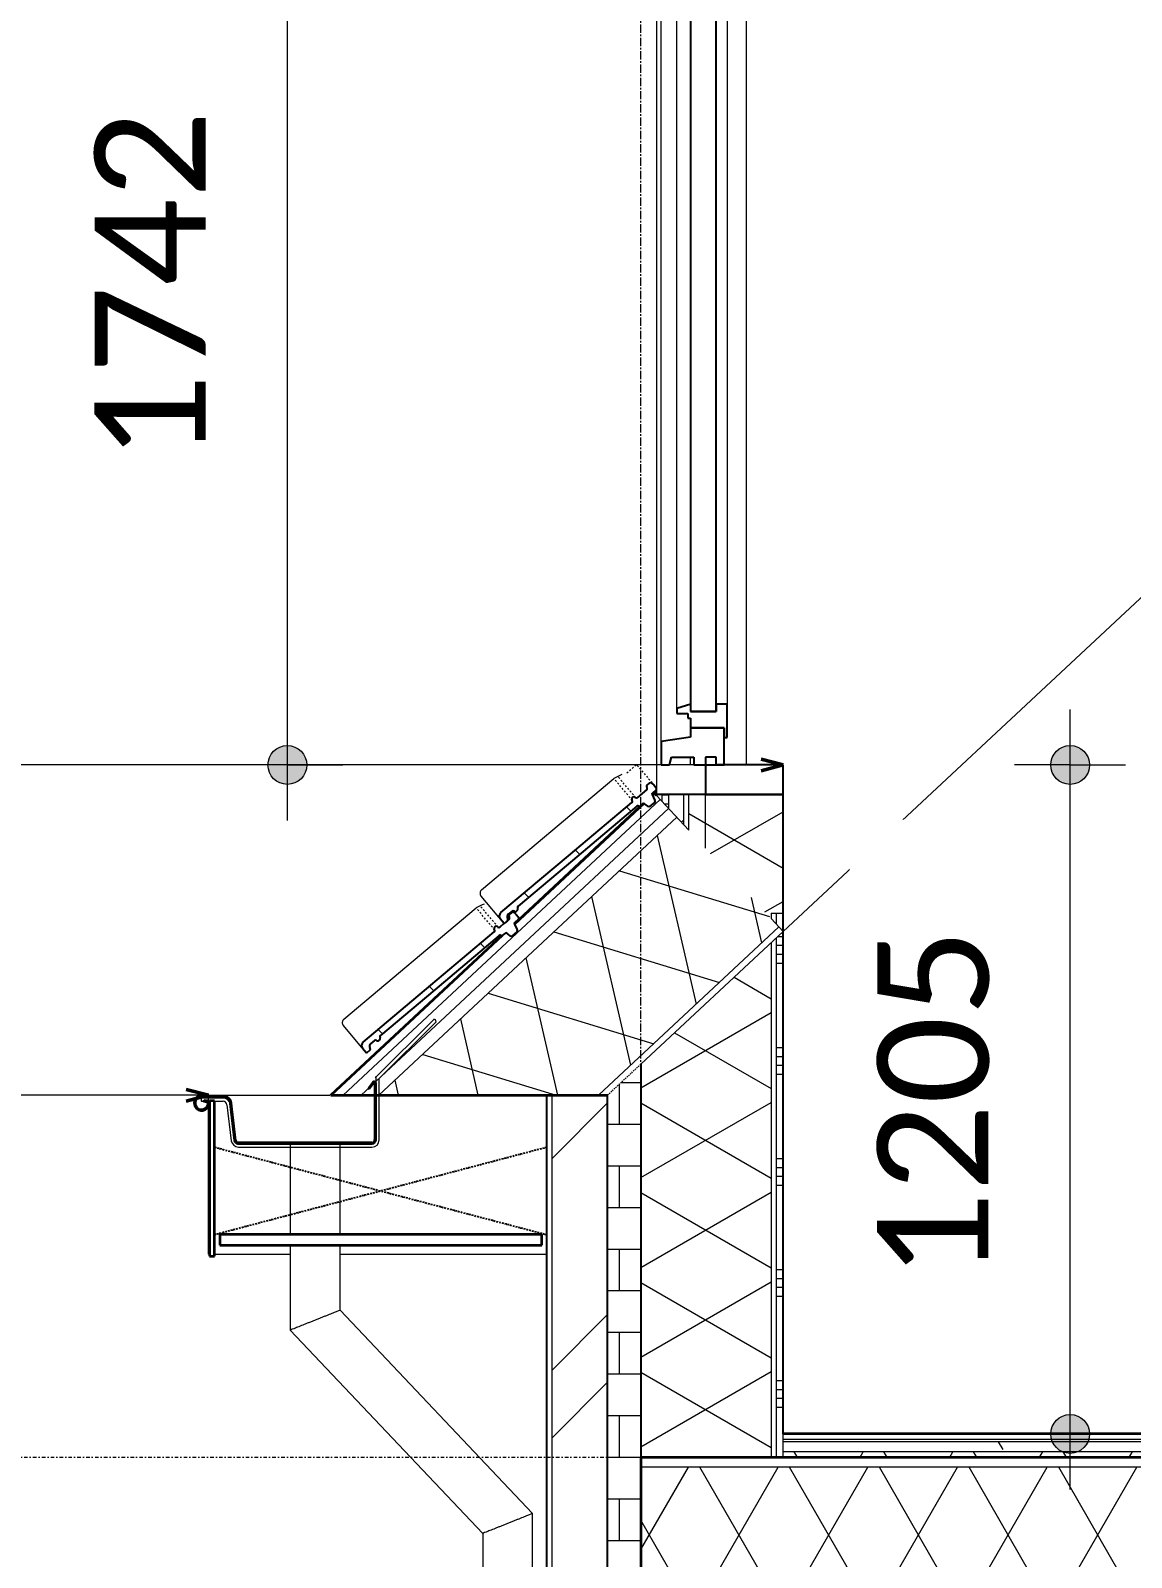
# Model space of a CAD drawing. Header units: millimetres. Extents: x -8546 to 211781, y -3000 to 31870.
# Drawn here: x 176727 to 178712, y 2919 to 5670 of the extents above; entities that cross this region are included whole.
import ezdxf

# ---------------------------------------------------------------- set-up
doc = ezdxf.new("R2010")
doc.units = ezdxf.units.MM
for name, pattern in [('Dash', [6.35, 3.175, -3.175]), ('Dash dot', [15.875, 6.35, -4.7625, 0, -4.7625]), ('dash-dot', [5, 3, -1, 0, -1]), ('grid', [24, 15, -3, 3, -3]), ('Overhead', [3.96875, 2.38125, -1.5875])]:
    doc.linetypes.add(name, pattern=pattern)
for name, color, linetype, lineweight in [('A-ANNO-DIMS', 211, 'Continuous', 9), ('A-ANNO-DIMS-100', 211, 'Continuous', 9), ('A-DETL', 90, 'Continuous', 9), ('A-DETL-GENF', 92, 'Continuous', 9), ('A-DETL-GENF-HDLN', 1, 'Dash', 9), ('A-DETL-MEDM', 33, 'Continuous', 25), ('A-FLOR', 192, 'Continuous', 9), ('A-FLOR-LEVL', 51, 'Continuous', 9), ('A-FLOR-MCUT', 51, 'Continuous', 9), ('A-FLOR-OVHD', 1, 'Overhead', 9), ('A-FLOR-PATT', 8, 'Continuous', 9), ('A-GENM', 13, 'Continuous', 9), ('A-GLAZ', 151, 'Continuous', 9), ('A-ROOF', 132, 'Continuous', 9), ('A-ROOF-MCUT', 132, 'Continuous', 35), ('A-ROOF-OTLN', 132, 'Continuous', 9), ('A-ROOF-PATT', 132, 'Continuous', 35), ('A-WALL', 113, 'Continuous', 9), ('A-WALL-PATT', 111, 'Continuous', 25), ('G-ANNO-DIMS', 111, 'Continuous', 9), ('I-WALL', 2, 'Continuous', 9), ('S-COLS', 52, 'Continuous', 9), ('S-GRID', 1, 'Continuous', 9)]:
    doc.layers.add(name, color=color, linetype=linetype, lineweight=lineweight)
doc.styles.add('Calibri_1', font='calibri.ttf', dxfattribs={"height": 200})
doc.dimstyles.new('00_BR_maatvoering_2_0mm', dxfattribs={"dimscale": 304.8, "dimtxt": 235.469685, "dimasz": 0.918635, "dimexe": 0.328084, "dimexo": 0.0625, "dimgap": 0.229659, "dimtad": 1, "dimdec": 0, "dimzin": 0, "dimdsep": 46, "dimtxsty": 'Calibri_1', "dimblk1": 'DOTSMALL', "dimblk2": 'DOTSMALL', "dimsah": 1, "dimcen": 0.09, "dimdle": 0.328084, "dimazin": 0, "dimtfac": 1, "dimtdec": 4, "dimtix": 1, "dimtmove": 0, "dimatfit": 3, "dimfxl": 0.328084, "dimfxlon": 1, "dimtvp": 1, "dimtfill": 1, "dimtolj": 1, "dimtzin": 0, "dimarcsym": 2})
pattern_1 = [(45, (183644.9, 3200), (-141.4214, 141.4214), [])]
pattern_2 = [(330, (177855.82, 4292.84), (70, 121.244), []), (30, (177855.82, 4292.84), (-70, 121.244), [])]
pattern_3 = [(45, (-5257.7, 3200), (-84.8528, 84.8528), []), (135, (-5257.7, 3200), (-84.8528, -84.8528), [])]

# ---------------------------------------------------------------- blocks, each defined once
blk = doc.blocks.new('Gutter - 47_EB_BAKGOOT met aanslaghout-2891376-B-B')
at = {"layer": 'A-DETL-GENF'}
for p, q in [((-11448.6, 3888.7), (-11554, 3783.3)), ((-11546.8, 3782.1), (-11444.3, 3884.5)), ((-11558.5, 3775), (-11565.9, 3764.7)), ((-11553, 3672.1), (-11553, 3773.3)), ((-11552.8, 3786.4), (-11552.8, 3671.6)), ((-11546.8, 3671.6), (-11546.8, 3782.1)), ((-11828.2, 3747.1), (-11867.8, 3747.1)), ((-11867.8, 3747.1), (-11867.8, 3741.1)), ((-11867.8, 3741.1), (-11828.2, 3741.1)), ((-11866.8, 3750.1), (-11828, 3748.5)), ((-11862.8, 3741.3), (-11857.2, 3740.4)), ((-11815.8, 3741.8), (-11807.4, 3670.4)), ((-11856.4, 3740.1), (-11854.8, 3739.1)), ((-11821.3, 3734.9), (-11813.4, 3670.1)), ((-11807.5, 3670.8), (-11815.3, 3735.6)), ((-11801.4, 3665.1), (-11560, 3665.1)), ((-11559.8, 3664.6), (-11800.4, 3664.6)), ((-11800.4, 3658.6), (-11559.8, 3658.6))]:
    blk.add_line(p, q, dxfattribs=at)
for centre, radius, start, end in [((-11448.1, 3885), 3.74, 351.8016, 98.5037), ((-11556, 3773.3), 3, 0, 144.1429), ((-11866.8, 3738.1), 12, 90.0015, 4.7651), ((-11828.2, 3734.1), 13, 6.9115, 90), ((-11828.2, 3734.1), 7, 6.9113, 90), ((-11828, 3734.1), 14.4, 32.0075, 90), ((-11857.5, 3738.4), 2, 57.9886, 80.5062), ((-11800.4, 3671.7), 13.1, 186.9113, 270), ((-11800.4, 3671.7), 7.11, 186.9115, 270), ((-11801.4, 3671.2), 6.08, 186.7891, 270), ((-11560, 3672.1), 7, 270, 0), ((-11559.8, 3671.6), 7, 270, 0), ((-11559.8, 3671.6), 13, 270, 0)]:
    blk.add_arc(centre, radius, start, end, dxfattribs=at)
blk = doc.blocks.new('28_EB_HWA_grote slag - TRON60x2_5-3479251-B-B')
at = {"layer": 'S-COLS'}
for p, q in [((-11617, 3667), (-11707, 3667)), ((-11707, 3665.1), (-11707, 3501.1)), ((-11617, 3501.1), (-11617, 3665.1)), ((-11707, 3482.1), (-11707, 3329.1)), ((-11617, 3364.9), (-11617, 3482.1)), ((-11270.3, 2998.6), (-11617, 3364.9)), ((-11707, 3329.1), (-11360.3, 2962.8)), ((-11270.3, 0), (-11270.3, 2998.6)), ((-11360.3, 2962.8), (-11360.3, 0))]:
    blk.add_line(p, q, dxfattribs=at)
for points in [[(-11617, 3364.9), (-11617, 3364.9), (-11618, 3364.5), (-11622.6, 3362.7), (-11629.8, 3359.8), (-11637.6, 3356.7), (-11644.7, 3353.9), (-11650.3, 3351.7), (-11656.1, 3349.4), (-11662, 3347), (-11667.9, 3344.7), (-11673.7, 3342.4), (-11679.2, 3340.1), (-11686.3, 3337.3), (-11694.2, 3334.2), (-11701.4, 3331.3), (-11705.9, 3329.5), (-11707, 3329.1), (-11707, 3329.1)], [(-11270.3, 2998.6), (-11270.3, 2998.6), (-11271.3, 2998.2), (-11275.9, 2996.4), (-11283.1, 2993.5), (-11290.9, 2990.4), (-11298, 2987.6), (-11303.6, 2985.3), (-11309.4, 2983), (-11315.3, 2980.7), (-11321.2, 2978.4), (-11327, 2976), (-11332.5, 2973.8), (-11339.6, 2971), (-11347.5, 2967.9), (-11354.7, 2965), (-11359.2, 2963.2), (-11360.3, 2962.8), (-11360.3, 2962.8)]]:
    blk.add_open_spline(points, degree=3, knots=[0, 0, 0, 0, 0.083333, 0.166667, 0.25, 0.333333, 0.375, 0.416667, 0.458333, 0.5, 0.541667, 0.583333, 0.625, 0.666667, 0.75, 0.833333, 0.916667, 1, 1, 1, 1], dxfattribs=at)
blk = doc.blocks.new('KOZIJN_TYPE_D breed 930 - KOZIJN_TYPE_D-3569084-B-B')
at = {"layer": 'A-GENM'}
for p, q in [((-10998.8, 5795.9), (-10985.8, 5795.9)), ((-10985.8, 5795.9), (-10979.8, 5795.9)), ((-10985.8, 5776.9), (-10985.8, 5795.9)), ((-11038.8, 4389), (-11038.8, 5745.9)), ((-10985.8, 4347), (-11023.8, 4347)), ((-10985.8, 4347), (-10985.8, 4361)), ((-10979.8, 4347), (-10985.8, 4347))]:
    blk.add_line(p, q, dxfattribs=at)
at = {"layer": 'A-GLAZ', "lineweight": 25}
for p, q in [((-10958.8, 5848.9), (-10958.8, 5781.9)), ((-10818.8, 5848.9), (-10958.8, 5848.9)), ((-10818.8, 5805.9), (-10818.8, 5848.9)), ((-10884.8, 5795.9), (-10884.8, 5805.9)), ((-10884.8, 5805.9), (-10818.8, 5805.9)), ((-11038.8, 5795.9), (-11038.8, 5745.9)), ((-10998.8, 5795.9), (-11038.8, 5795.9)), ((-10998.8, 5776.9), (-10998.8, 5795.9)), ((-10979.8, 5776.9), (-10998.8, 5776.9)), ((-10924.8, 5795.9), (-10979.8, 5795.9)), ((-10979.8, 5795.9), (-10979.8, 5776.9)), ((-10958.8, 5781.9), (-10939.8, 5781.9)), ((-10939.8, 5781.9), (-10939.8, 5795.9)), ((-10939.8, 5795.9), (-10884.8, 5795.9)), ((-10924.8, 5769.9), (-10924.8, 5795.9)), ((-10924.8, 5784.5), (-10924.8, 5767)), ((-10919.8, 5784.5), (-10924.8, 5784.5)), ((-10919.8, 5724.5), (-10919.8, 5784.5)), ((-11035.8, 5745.9), (-11033.8, 5750.9)), ((-11033.8, 5750.9), (-11028.8, 5750.9)), ((-11028.8, 5750.9), (-11028.8, 5745.9)), ((-10985.8, 5749.5), (-10990.8, 5749.5)), ((-10990.8, 5749.5), (-10990.8, 5741)), ((-10924.8, 5767), (-10985.8, 5767)), ((-10985.8, 5767), (-10985.8, 5749.5)), ((-10985.8, 5745.9), (-10985.8, 5762.9)), ((-10985.8, 5762.9), (-10954.8, 5762.9)), ((-10954.8, 5762.9), (-10954.8, 5769.9)), ((-10954.8, 5769.9), (-10924.8, 5769.9)), ((-11038.8, 5745.9), (-11035.8, 5745.9)), ((-11028.8, 5745.9), (-10985.8, 5745.9)), ((-10990.8, 5741), (-11010.3, 5741)), ((-11010.3, 5741), (-11010.3, 5732)), ((-11010.3, 5732), (-10985.3, 5724.5)), ((-10985.3, 5724.5), (-10985.3, 5737.5)), ((-10985.3, 5737.5), (-10939.3, 5737.5)), ((-10939.3, 5737.5), (-10939.3, 5724.5)), ((-10939.3, 5724.5), (-10919.8, 5724.5)), ((-10985.3, 4456.5), (-11010.3, 4449)), ((-10985.3, 4443.5), (-10985.3, 4456.5)), ((-10919.8, 4456.5), (-10939.3, 4456.5)), ((-10939.3, 4456.5), (-10939.3, 4443.5)), ((-10919.8, 4396.5), (-10919.8, 4456.5)), ((-11010.3, 4449), (-11010.3, 4440)), ((-11010.3, 4440), (-10990.8, 4440)), ((-10990.8, 4440), (-10990.8, 4431.5)), ((-10990.8, 4431.5), (-10985.8, 4431.5)), ((-10985.8, 4431.5), (-10985.8, 4414)), ((-10939.3, 4443.5), (-10985.3, 4443.5)), ((-10985.8, 4414), (-10924.8, 4414)), ((-10924.8, 4414), (-10985.8, 4414)), ((-10985.8, 4414), (-10985.8, 4397.2)), ((-10924.8, 4414), (-10924.8, 4396.5)), ((-10924.8, 4347), (-10924.8, 4414)), ((-10985.8, 4397.2), (-11038.8, 4389)), ((-11038.8, 4389), (-11038.8, 4347)), ((-10924.8, 4396.5), (-10919.8, 4396.5)), ((-11038.8, 4347), (-11023.8, 4347)), ((-11023.8, 4347), (-11019.8, 4361)), ((-11019.8, 4361), (-10979.8, 4361)), ((-10979.8, 4361), (-10979.8, 4347)), ((-10979.8, 4347), (-10924.8, 4347)), ((-10939.8, 4361), (-10958.8, 4361)), ((-10958.8, 4361), (-10958.8, 4294)), ((-10939.8, 4347), (-10939.8, 4361)), ((-10818.8, 4347), (-10939.8, 4347)), ((-10818.8, 4294), (-10818.8, 4347)), ((-10958.8, 4294), (-10818.8, 4294))]:
    blk.add_line(p, q, dxfattribs=at)
at = {"layer": 'A-GLAZ'}
for p, q in [((-10884.8, 4347), (-10884.8, 5795.9)), ((-11010.3, 4449), (-11010.3, 5732)), ((-10919.8, 5724.5), (-10919.8, 4456.5))]:
    blk.add_line(p, q, dxfattribs=at)
blk = doc.blocks.new('GLAS_COMPONENT_TYPE_A - GLAS_COMPONENT_TYPE_A-3569031-B-B')
at = {"layer": 'A-GLAZ', "lineweight": 25}
for p, q in [((-10939.3, 5737.5), (-10985.8, 5737.5)), ((-10985.8, 5737.5), (-10985.8, 4443.5)), ((-10939.3, 4443.5), (-10939.3, 5737.5)), ((-10985.8, 4443.5), (-10939.3, 4443.5))]:
    blk.add_line(p, q, dxfattribs=at)
blk = doc.blocks.new('47 Terca Dakpan Narvik OVH-1 - Type 1-2200312-B-B')
at = {"layer": 'A-DETL-GENF'}
h = blk.add_hatch(dxfattribs=at)
h.set_pattern_fill('FP_221', color=256, style=0, pattern_type=2)
h.set_pattern_definition(pattern_3)
h.paths.add_polyline_path([(-11569.7, 3828.1), (-11563.8, 3833.1), (-11563.3, 3843.8), (-11562.3, 3844.8), (-11328.3, 4040.1), (-11325, 4039.9), (-11318, 4044.4), (-11316.8, 4043.8), (-11310.6, 4039.3), (-11306.9, 4039.4), (-11298.7, 4046.4), (-11297.9, 4050), (-11303.7, 4061.3), (-11312.8, 4068.9), (-11578.2, 3844.4), (-11578.5, 3840.3), (-11576.8, 3836.5)])
h.paths.add_polyline_path([(-11545.5, 3856.3), (-11545.6, 3857.1), (-11552.2, 3851.1)])
h.paths.add_polyline_path([(-11547.6, 3850.6), (-11545.9, 3852.1), (-11545.5, 3856.3), (-11551.7, 3850.7)])
h.paths.add_polyline_path([(-11338.8, 4050), (-11332.8, 4055.1), (-11333.9, 4056), (-11338.7, 4055), (-11339.4, 4051.3)])
h.paths.add_polyline_path([(-11303.1, 4062.4), (-11302.6, 4063.1), (-11296.2, 4068.4), (-11295.8, 4072.7), (-11304.1, 4081.1), (-11307.8, 4080.9), (-11311.9, 4077.5), (-11312.8, 4068.9)])
for p, q in [((-11610.4, 3889), (-11371.9, 4089.4)), ((-11312.6, 4073.8), (-11312, 4072.6)), ((-11307.8, 4080.9), (-11311.9, 4077.5)), ((-11302, 4079.5), (-11304.1, 4081.1)), ((-11300.2, 4077.9), (-11302, 4079.5)), ((-11295.8, 4072.7), (-11300.2, 4077.9)), ((-11339.5, 4046.4), (-11453.7, 3950.4)), ((-11339.4, 4051.3), (-11338.8, 4050)), ((-11337.6, 4055.8), (-11338.7, 4055)), ((-11332.8, 4055.1), (-11333.9, 4056)), ((-11321.9, 4061.3), (-11329, 4055.2)), ((-11325, 4039.9), (-11320.5, 4043.7)), ((-11316.8, 4043.8), (-11310.6, 4039.3)), ((-11312.8, 4068.9), (-11315.9, 4066.3)), ((-11306.9, 4039.4), (-11298.7, 4046.4)), ((-11297.9, 4050), (-11303.1, 4060.5)), ((-11302.6, 4063.1), (-11296.2, 4068.4)), ((-11446.7, 3941.9), (-11330.4, 4039.7)), ((-11328.3, 4040.1), (-11327.1, 4039.5)), ((-11453.7, 3950.4), (-11575.8, 3847.8)), ((-11544.6, 3859.7), (-11446.7, 3941.9)), ((-11569.7, 3828.1), (-11611.4, 3877.7)), ((-11547.6, 3850.6), (-11545.9, 3852.1)), ((-11576.8, 3836.5), (-11569.7, 3828.1)), ((-11569.7, 3828.1), (-11563.8, 3833.1)), ((-11562.9, 3836.2), (-11563.8, 3838.3)), ((-11562.3, 3844.8), (-11555.4, 3850.6))]:
    blk.add_line(p, q, dxfattribs=at)
for centre, radius, start, end in [((-11319.1, 4000.6), 103.3, 111.9782, 120.7327), ((-11310, 4075.2), 3, 130.0416, 206.4862), ((-11314.7, 4071.2), 3, 310.0443, 26.4862), ((-11305.8, 4078.7), 2.99, 53.4584, 130.2088), ((-11298.1, 4070.7), 3, 310.0416, 40.0486), ((-11336.8, 4052.7), 3, 130.0544, 206.4552), ((-11341.5, 4048.7), 3, 310.0449, 26.4552), ((-11335.7, 4053.5), 3.01, 53.7764, 129.8729), ((-11331, 4057.5), 2.99, 233.5347, 310.1293), ((-11318.6, 4041.4), 3, 53.7515, 130.0477), ((-11301.2, 4061.5), 2.17, 130.0416, 206.4742), ((-11300.6, 4048.7), 3, 310.0457, 26.4742), ((-11328.9, 4037.8), 2.39, 75.5285, 126.9026), ((-11326.5, 4041.8), 2.39, 255.5155, 306.8907), ((-11308.9, 4041.7), 3, 233.7515, 310.0457), ((-11605.3, 3882.9), 8, 130.0442, 220.0452), ((-11553.4, 3848.3), 3.01, 53.7877, 129.9023), ((-11549.1, 3854.3), 4.4, 233.7877, 258.0985), ((-11547.8, 3854.4), 3, 310.0465, 26.45), ((-11542.6, 3857.4), 3.03, 130.0549, 213.815), ((-11570.6, 3841.7), 8, 130.0529, 220.0032), ((-11558.7, 3840.6), 5.54, 130.0481, 204.0867), ((-11565.9, 3835.4), 3.13, 311.0643, 355.9129), ((-11565.4, 3835.4), 2.71, 355.9129, 16.689), ((-11549.4, 3852.6), 2.71, 258.0985, 311.5636)]:
    blk.add_arc(centre, radius, start, end, dxfattribs=at)
at = {"layer": 'A-DETL-GENF-HDLN'}
for p, q in [((-11338.8, 4050), (-11369.5, 4086.5)), ((-11332.7, 4055.1), (-11363.4, 4091.6)), ((-11306, 4084.7), (-11301.7, 4079.7))]:
    blk.add_line(p, q, dxfattribs=at)
at = {"layer": 'A-DETL-MEDM'}
for p, q in [((-11312, 4072.6), (-11312.6, 4073.8)), ((-11311.9, 4077.5), (-11307.8, 4080.9)), ((-11304.1, 4081.1), (-11302, 4079.5)), ((-11302, 4079.5), (-11300.2, 4077.9)), ((-11300.2, 4077.9), (-11295.8, 4072.7)), ((-11453.7, 3950.4), (-11339.5, 4046.4)), ((-11338.8, 4050), (-11339.4, 4051.3)), ((-11338.7, 4055), (-11337.6, 4055.8)), ((-11333.9, 4056), (-11332.8, 4055.1)), ((-11329, 4055.2), (-11321.9, 4061.3)), ((-11320.5, 4043.7), (-11325, 4039.9)), ((-11310.6, 4039.3), (-11316.8, 4043.8)), ((-11315.9, 4066.3), (-11312.8, 4068.9)), ((-11298.7, 4046.4), (-11306.9, 4039.4)), ((-11303.1, 4060.5), (-11297.9, 4050)), ((-11296.2, 4068.4), (-11302.6, 4063.1)), ((-11330.4, 4039.7), (-11446.7, 3941.9)), ((-11327.7, 4039.8), (-11328.3, 4040.1)), ((-11327.1, 4039.5), (-11327.7, 4039.8)), ((-11575.8, 3847.8), (-11453.7, 3950.4)), ((-11446.7, 3941.9), (-11544.6, 3859.7)), ((-11547.6, 3850.6), (-11545.9, 3852.1)), ((-11569.7, 3828.1), (-11576.8, 3836.5)), ((-11563.8, 3833.1), (-11569.7, 3828.1)), ((-11562.9, 3836.2), (-11563.8, 3838.3)), ((-11555.4, 3850.6), (-11562.3, 3844.8))]:
    blk.add_line(p, q, dxfattribs=at)
for centre, radius, start, end in [((-11310, 4075.2), 3, 130.0416, 206.4862), ((-11314.7, 4071.2), 3, 310.0443, 26.4862), ((-11305.8, 4078.7), 2.99, 53.4584, 130.2088), ((-11298.1, 4070.7), 3, 310.0416, 40.0486), ((-11336.8, 4052.7), 3, 130.0544, 206.4552), ((-11341.5, 4048.7), 3, 310.0449, 26.4552), ((-11335.7, 4053.5), 3.01, 53.7764, 129.8729), ((-11331, 4057.5), 2.99, 233.5347, 310.1293), ((-11318.6, 4041.4), 3, 53.7515, 130.1264), ((-11301.2, 4061.5), 2.17, 130.0416, 206.4742), ((-11300.6, 4048.7), 3, 310.0457, 26.4742), ((-11328.9, 4037.8), 2.39, 75.5285, 126.9026), ((-11326.5, 4041.8), 2.39, 255.5155, 306.8907), ((-11308.9, 4041.7), 3, 233.7515, 310.0457), ((-11553.4, 3848.3), 3.01, 53.7877, 129.9023), ((-11549.1, 3854.3), 4.4, 233.7877, 258.0985), ((-11547.8, 3854.4), 3, 310.0465, 26.45), ((-11542.6, 3857.4), 3.03, 130.0549, 213.815), ((-11570.6, 3841.7), 8, 130.0529, 220.0032), ((-11558.7, 3840.6), 5.54, 130.0481, 204.0867), ((-11565.9, 3835.4), 3.13, 311.0643, 355.9129), ((-11565.4, 3835.4), 2.71, 355.9129, 16.689), ((-11549.4, 3852.6), 2.71, 258.0985, 311.5636)]:
    blk.add_arc(centre, radius, start, end, dxfattribs=at)
blk = doc.blocks.new('47 Terca Dakpan Narvik OVH-1 - Type 1-V50-B-B')
at = {"layer": 'A-DETL-GENF'}
h = blk.add_hatch(dxfattribs=at)
h.set_pattern_fill('FP_221', color=256, style=0, pattern_type=2)
h.set_pattern_definition(pattern_3)
h.paths.add_polyline_path([(-11321.6, 4061.3), (-11315.7, 4066.2), (-11315.2, 4076.9), (-11314.2, 4078), (-11080.2, 4273.3), (-11076, 4273.8), (-11069.9, 4277.5), (-11068.7, 4277), (-11062.5, 4272.5), (-11058.8, 4272.6), (-11050.5, 4279.6), (-11049.8, 4283.2), (-11055.2, 4294.1), (-11064.6, 4302.1), (-11330.1, 4077.6), (-11330.4, 4073.5), (-11328.7, 4069.7), (-11321.9, 4061.6)])
h.paths.add_polyline_path([(-11297.4, 4089.5), (-11297.5, 4090.2), (-11304.1, 4084.2)])
h.paths.add_polyline_path([(-11299.5, 4083.8), (-11297.8, 4085.2), (-11297.4, 4089.5), (-11303.6, 4083.9)])
h.paths.add_polyline_path([(-11090.7, 4283.2), (-11084.6, 4288.3), (-11085.8, 4289.1), (-11090.6, 4288.1), (-11091.3, 4284.5)])
h.paths.add_polyline_path([(-11055, 4295.5), (-11054.5, 4296.3), (-11048.1, 4301.6), (-11047.7, 4305.8), (-11056, 4314.2), (-11059.7, 4314.1), (-11063.8, 4310.6), (-11064.6, 4302.1)])
for p, q in [((-11362.3, 4122.1), (-11123.8, 4322.6)), ((-11064.6, 4302.1), (-11080.9, 4288.4)), ((-11064.5, 4307), (-11063.9, 4305.7)), ((-11059.7, 4314.1), (-11063.8, 4310.6)), ((-11053.8, 4312.7), (-11056, 4314.2)), ((-11049.8, 4283.2), (-11055, 4293.6)), ((-11054.5, 4296.3), (-11048.1, 4301.6)), ((-11052.1, 4311), (-11053.8, 4312.7)), ((-11047.7, 4305.8), (-11052.1, 4311)), ((-11091.4, 4279.6), (-11205.6, 4183.6)), ((-11198.6, 4175.1), (-11082.3, 4272.9)), ((-11091.3, 4284.5), (-11090.7, 4283.2)), ((-11089.5, 4289), (-11090.6, 4288.1)), ((-11084.6, 4288.3), (-11085.8, 4289.1)), ((-11080.2, 4273.3), (-11079, 4272.6)), ((-11076.9, 4273), (-11072.4, 4276.9)), ((-11068.7, 4277), (-11062.5, 4272.5)), ((-11058.8, 4272.6), (-11050.5, 4279.6)), ((-11205.6, 4183.6), (-11327.7, 4081)), ((-11296.5, 4092.9), (-11198.6, 4175.1)), ((-11321.6, 4061.3), (-11363.3, 4110.9)), ((-11314.7, 4069.3), (-11315.7, 4071.5)), ((-11314.2, 4078), (-11307.3, 4083.8)), ((-11299.5, 4083.8), (-11297.8, 4085.2)), ((-11328.7, 4069.7), (-11321.6, 4061.3)), ((-11321.6, 4061.3), (-11315.7, 4066.2))]:
    blk.add_line(p, q, dxfattribs=at)
for centre, radius, start, end in [((-11071, 4233.8), 103.3, 111.9782, 120.7327), ((-11061.9, 4308.3), 3, 130.0416, 206.4862), ((-11066.6, 4304.4), 3, 310.0443, 26.4862), ((-11057.7, 4311.8), 2.99, 53.4584, 130.2088), ((-11053.1, 4294.6), 2.17, 130.0416, 206.4742), ((-11050, 4303.9), 3, 310.0416, 40.0486), ((-11088.6, 4285.8), 3, 130.0544, 206.4552), ((-11093.4, 4281.9), 3, 310.0449, 26.4552), ((-11087.6, 4286.7), 3.01, 53.7764, 129.8729), ((-11082.9, 4290.7), 2.99, 233.5347, 310.1293), ((-11080.8, 4271), 2.39, 75.5285, 126.9026), ((-11078.4, 4275), 2.39, 255.5155, 306.8907), ((-11070.5, 4274.6), 3, 53.7515, 130.0477), ((-11060.8, 4274.9), 3, 233.7515, 310.0457), ((-11052.5, 4281.8), 3, 310.0457, 26.4742), ((-11357.1, 4116), 8, 130.0442, 220.0452), ((-11322.5, 4074.8), 8, 130.0529, 220.0032), ((-11310.6, 4073.7), 5.54, 130.0481, 204.0867), ((-11305.3, 4081.5), 3.01, 53.7877, 129.9023), ((-11301, 4087.4), 4.4, 233.7877, 258.0985), ((-11301.3, 4085.8), 2.71, 258.0985, 311.5636), ((-11299.7, 4087.5), 3, 310.0465, 26.45), ((-11294.5, 4090.5), 3.03, 130.0549, 213.815), ((-11317.8, 4068.6), 3.13, 311.0643, 355.9129), ((-11317.3, 4068.6), 2.71, 355.9129, 16.689)]:
    blk.add_arc(centre, radius, start, end, dxfattribs=at)
at = {"layer": 'A-DETL-GENF-HDLN'}
for p, q in [((-11100.7, 4332.7), (-11084.4, 4346.4)), ((-11081.6, 4346.1), (-11053.6, 4312.8)), ((-11090.7, 4283.2), (-11121.4, 4319.7)), ((-11084.6, 4288.3), (-11115.3, 4324.8))]:
    blk.add_line(p, q, dxfattribs=at)
blk.add_arc((-11083.1, 4344.8), 2, 40.0446, 130.0449, dxfattribs=at)
at = {"layer": 'A-DETL-MEDM'}
for p, q in [((-11080.9, 4288.4), (-11064.6, 4302.1)), ((-11063.9, 4305.7), (-11064.5, 4307)), ((-11063.8, 4310.6), (-11059.7, 4314.1)), ((-11056, 4314.2), (-11053.8, 4312.7)), ((-11055, 4293.6), (-11049.8, 4283.2)), ((-11048.1, 4301.6), (-11054.5, 4296.3)), ((-11053.8, 4312.7), (-11052.1, 4311)), ((-11052.1, 4311), (-11047.7, 4305.8)), ((-11205.6, 4183.6), (-11091.4, 4279.6)), ((-11082.3, 4272.9), (-11198.6, 4175.1)), ((-11090.7, 4283.2), (-11091.3, 4284.5)), ((-11090.6, 4288.1), (-11089.5, 4289)), ((-11085.8, 4289.1), (-11084.6, 4288.3)), ((-11079.6, 4273), (-11080.2, 4273.3)), ((-11079, 4272.6), (-11079.6, 4273)), ((-11072.4, 4276.9), (-11076.9, 4273)), ((-11062.5, 4272.5), (-11068.7, 4277)), ((-11050.5, 4279.6), (-11058.8, 4272.6)), ((-11327.7, 4081), (-11205.6, 4183.6)), ((-11198.6, 4175.1), (-11296.5, 4092.9)), ((-11314.7, 4069.3), (-11315.7, 4071.5)), ((-11307.3, 4083.8), (-11314.2, 4078)), ((-11299.5, 4083.8), (-11297.8, 4085.2)), ((-11321.6, 4061.3), (-11328.7, 4069.7)), ((-11315.7, 4066.2), (-11321.6, 4061.3))]:
    blk.add_line(p, q, dxfattribs=at)
for centre, radius, start, end in [((-11061.9, 4308.3), 3, 130.0416, 206.4862), ((-11066.6, 4304.4), 3, 310.0443, 26.4862), ((-11057.7, 4311.8), 2.99, 53.4584, 130.2088), ((-11053.1, 4294.6), 2.17, 130.0416, 206.4742), ((-11050, 4303.9), 3, 310.0416, 40.0486), ((-11088.6, 4285.8), 3, 130.0544, 206.4552), ((-11093.4, 4281.9), 3, 310.0449, 26.4552), ((-11087.6, 4286.7), 3.01, 53.7764, 129.8729), ((-11082.9, 4290.7), 2.99, 233.5347, 310.1293), ((-11080.8, 4271), 2.39, 75.5285, 126.9026), ((-11078.4, 4275), 2.39, 255.5155, 306.8907), ((-11070.5, 4274.6), 3, 53.7515, 130.1264), ((-11060.8, 4274.9), 3, 233.7515, 310.0457), ((-11052.5, 4281.8), 3, 310.0457, 26.4742), ((-11322.5, 4074.8), 8, 130.0529, 220.0032), ((-11310.6, 4073.7), 5.54, 130.0481, 204.0867), ((-11305.3, 4081.5), 3.01, 53.7877, 129.9023), ((-11301, 4087.4), 4.4, 233.7877, 258.0985), ((-11301.3, 4085.8), 2.71, 258.0985, 311.5636), ((-11299.7, 4087.5), 3, 310.0465, 26.45), ((-11294.5, 4090.5), 3.03, 130.0549, 213.815), ((-11317.8, 4068.6), 3.13, 311.0643, 355.9129), ((-11317.3, 4068.6), 2.71, 355.9129, 16.689)]:
    blk.add_arc(centre, radius, start, end, dxfattribs=at)
blk = doc.blocks.new('DIMBLOCK61-B-B')
at = {"layer": 'A-ANNO-DIMS-100'}
h = blk.add_hatch(color=256, dxfattribs=at)
edge = h.paths.add_edge_path()
edge.add_arc((177190.3, 6088.8), 35, 0, 360)
h = blk.add_hatch(color=256, dxfattribs=at)
edge = h.paths.add_edge_path()
edge.add_arc((177190.3, 4347), 35, 0, 360)
for p, q in [((177190.3, 4247), (177190.3, 6188.8)), ((177190.3, 6088.8), (177090.3, 6088.8)), ((177190.3, 6088.8), (177290.3, 6088.8)), ((177190.3, 4347), (177090.3, 4347)), ((177190.3, 4347), (177290.3, 4347))]:
    blk.add_line(p, q, dxfattribs=at)
for centre in [(177190.3, 6088.8), (177190.3, 4347)]:
    blk.add_circle(centre, 35, dxfattribs=at)
at = {"layer": 'A-ANNO-DIMS-100', "color": 0, "insert": (176843.1, 4893.6), "char_height": 200, "width": 778.208, "attachment_point": 1, "rotation": 90, "line_spacing_factor": 1.158048, "style": 'Calibri_1', "bg_fill": 3, "box_fill_scale": 1.25, "bg_fill_color": 256, "bg_fill_true_color": 13158600, "bg_fill_transparency": 0}
blk.add_mtext('1742', dxfattribs=at)
blk = doc.blocks.new('_DotSmall')
at = {"color": 0, "linetype": 'ByBlock', "const_width": 0.5}
blk.add_lwpolyline([(-0.0625, 0, 1), (0.0625, 0, 1)], format="xyb", close=True, dxfattribs=at)
blk = doc.blocks.new('DIMBLOCK62-B-B')
at = {"layer": 'A-ANNO-DIMS-100'}
h = blk.add_hatch(color=256, dxfattribs=at)
edge = h.paths.add_edge_path()
edge.add_arc((178601, 4347), 35, 0, 360)
h = blk.add_hatch(color=256, dxfattribs=at)
edge = h.paths.add_edge_path()
edge.add_arc((178601, 3142), 35, 0, 360)
for p, q in [((178601, 3042), (178601, 4447)), ((178601, 4347), (178501, 4347)), ((178601, 4347), (178701, 4347)), ((178601, 3142), (178501, 3142)), ((178601, 3142), (178701, 3142))]:
    blk.add_line(p, q, dxfattribs=at)
for centre in [(178601, 4347), (178601, 3142)]:
    blk.add_circle(centre, 35, dxfattribs=at)
at = {"layer": 'A-ANNO-DIMS-100', "color": 0, "insert": (178253.8, 3420.2), "char_height": 200, "width": 778.208, "attachment_point": 1, "rotation": 90, "line_spacing_factor": 1.158048, "style": 'Calibri_1', "bg_fill": 3, "box_fill_scale": 1.25, "bg_fill_color": 256, "bg_fill_true_color": 13158600, "bg_fill_transparency": 0}
blk.add_mtext('1205', dxfattribs=at)

msp = doc.modelspace()

# ---------------------------------------------------------------- hatches: boundary and pattern name
at = {"layer": 'A-FLOR-PATT'}
h = msp.add_hatch(dxfattribs=at)
h.set_pattern_fill('FP_211', color=256, style=0, pattern_type=2)
h.set_pattern_definition([(0, (183644.89, 3200), (406.4, 101.6), [33.528, -271.272, 33.528, -271.272, -1625.6]), (0, (183644.89, 3200), (406.4, 101.6), [-609.6, 33.528, -576.072, 33.528, -271.272, -711.2]), (0, (183644.89, 3200), (406.4, 101.6), [-1524, 33.528, -169.672, 33.528, -474.472]), (120, (183797.29, 3250.8), (-291.1882, 301.1527), [33.528, -271.272, 33.528, -271.272, -1625.6]), (120, (183797.29, 3250.8), (-291.1882, 301.1527), [-609.6, 33.528, -576.072, 33.528, -271.272, -711.2]), (120, (183797.29, 3250.8), (-291.1882, 301.1527), [-1524, 33.528, -169.672, 33.528, -474.472]), (240, (183848.09, 3454), (-115.2118, -402.7527), [33.528, -271.272, 33.528, -271.272, -1625.6]), (240, (183848.09, 3454), (-115.2118, -402.7527), [-609.6, 33.528, -576.072, 33.528, -271.272, -711.2]), (240, (183848.09, 3454), (-115.2118, -402.7527), [-1524, 33.528, -169.672, 33.528, -474.472])])
h.paths.add_polyline_path([(187785.7, 3110), (187785.7, 3128), (181705.7, 3128), (181705.7, 3110), (187543.1, 3110)])
h.paths.add_polyline_path([(178083.8, 3110), (179859.7, 3110), (179859.7, 3128), (178083.8, 3128)])
h.paths.add_polyline_path([(179877.7, 3110), (180159.7, 3110), (180159.7, 3128), (179877.7, 3128), (179877.7, 3125.6)])
h = msp.add_hatch(dxfattribs=at)
h.set_pattern_fill('FP_210', color=256, angle=-120, style=0, pattern_type=2)
h.set_pattern_definition([(240, (182934.76, 3142), (121.2436, -70), []), (300, (182934.76, 3142), (121.2436, 70), [])])
h.paths.add_polyline_path([(178083.8, 3100), (179859.7, 3100), (179859.7, 3110), (178083.8, 3110)])
h.paths.add_polyline_path([(187785.7, 3100), (187785.7, 3110), (181705.7, 3110), (181705.7, 3100), (187543.1, 3100)])
h.paths.add_polyline_path([(179877.7, 3100), (180159.7, 3100), (180159.7, 3110), (179877.7, 3110), (179877.7, 3108.6)])
h = msp.add_hatch(dxfattribs=at)
h.set_pattern_fill('FP_180', color=256, angle=180, style=0, pattern_type=2)
h.set_pattern_definition([(180, (182934.76, 3100), (-1e-14, -100), [])])
h.paths.add_polyline_path([(188042.2, 3082), (188042.2, 3100), (181751.7, 3100), (181751.7, 3082), (187976.2, 3082)])
h.paths.add_polyline_path([(178013.9, 3082), (180291.7, 3082), (180291.7, 3100), (177827.3, 3100), (177827.3, 3082)])
h = msp.add_hatch(dxfattribs=at)
h.set_pattern_fill('FP_179', color=256, angle=-120, style=0, pattern_type=2)
h.set_pattern_definition([(240, (182934.76, 3100), (121.2436, -70), []), (300, (182934.76, 3100), (121.2436, 70), [])])
h.paths.add_polyline_path([(188042.2, 2847), (188042.2, 3082), (181751.7, 3082), (181751.7, 2847), (187976.2, 2847)])
h.paths.add_polyline_path([(178013.9, 2847), (180291.7, 2847), (180291.7, 3082), (177827.3, 3082), (177827.3, 2847)])
at = {"layer": 'A-ROOF-PATT', "lineweight": 9}
h = msp.add_hatch(dxfattribs=at)
h.set_pattern_fill('FP_202', color=256, style=0, pattern_type=2)
h.set_pattern_definition(pattern_1)
h.paths.add_polyline_path([(177323.1, 3752.1), (177877.2, 4268.8), (177862.2, 4284.9), (177290.8, 3752.1)])
h.paths.add_polyline_path([(185113.1, 6021.2), (185128.1, 6037.3), (182434.8, 8548.9), (179767.4, 6061.5), (179782.4, 6045.4), (182434.8, 8518.8), (184944.2, 6178.7)])
h = msp.add_hatch(dxfattribs=at)
h.set_pattern_fill('FP_202', color=256, style=0, pattern_type=2)
h.set_pattern_definition(pattern_1)
h.paths.add_polyline_path([(177355.3, 3752.1), (177892.2, 4252.7), (177877.2, 4268.8), (177323.1, 3752.1)])
h.paths.add_polyline_path([(185098.1, 6005.1), (185113.1, 6021.2), (182434.8, 8518.8), (179782.4, 6045.4), (179797.4, 6029.3), (182434.8, 8488.7), (184944.2, 6148.6)])
h = msp.add_hatch(dxfattribs=at)
h.set_pattern_fill('FP_203', color=256, angle=-120, style=0, pattern_type=2)
h.set_pattern_definition([(283, (179851.79, 6160.74), (136.4118, 31.493), []), (343, (179851.79, 6160.74), (40.932, 133.8827), [])])
h.paths.add_polyline_path([(177751.2, 3752.1), (178076.3, 4055.2), (177892.2, 4252.7), (177355.3, 3752.1), (177580.7, 3752.1)])
h.paths.add_polyline_path([(184914, 5807.6), (185098.1, 6005.1), (182434.8, 8488.7), (179797.4, 6029.3), (179981.5, 5831.9), (182434.8, 8119.6), (184717, 5991.3)])
h = msp.add_hatch(dxfattribs=at)
h.set_pattern_fill('FP_204', color=256, angle=-180, style=0, pattern_type=2)
h.set_pattern_definition([(223, (179851.79, 6160.74), (68.1998, -73.1354), [])])
h.paths.add_polyline_path([(177751.2, 3752.1), (177767.3, 3752.1), (178083.8, 4047.2), (178076.3, 4055.2), (177985.7, 3970.7)])
h.paths.add_polyline_path([(184906.5, 5799.6), (184914, 5807.6), (182434.8, 8119.6), (179981.5, 5831.9), (179989, 5823.8), (182434.8, 8104.5), (184867.7, 5835.8)])
at = {"layer": 'A-WALL-PATT', "lineweight": 9}
h = msp.add_hatch(dxfattribs=at)
h.set_pattern_fill('FP_215', color=256, angle=-90, style=0, pattern_type=2)
h.set_pattern_definition([(360, (177855.82, 4292.84), (4e-13, 200), []), (360, (177855.82, 4276.84), (4e-13, 200), []), (360, (177855.82, 4260.84), (4e-13, 200), []), (360, (177855.82, 4244.84), (4e-13, 200), [])])
h.paths.add_polyline_path([(177877.8, 4268.1), (177877.8, 4294), (177865.8, 4294), (177865.8, 4281), (177877.2, 4268.8)])
h = msp.add_hatch(dxfattribs=at)
h.set_pattern_fill('FP_202', color=256, style=0, pattern_type=2)
h.set_pattern_definition(pattern_1)
h.paths.add_polyline_path([(177904.8, 4239.1), (177904.8, 4294), (177877.8, 4294), (177877.8, 4268.1), (177892.2, 4252.7)])
h = msp.add_hatch(dxfattribs=at)
h.set_pattern_fill('FP_214', color=256, angle=-120, style=0, pattern_type=2)
h.set_pattern_definition(pattern_2)
h.paths.add_polyline_path([(177943.8, 4197.3), (177943.8, 4294), (177913.8, 4294), (177913.8, 4229.5)])
h = msp.add_hatch(dxfattribs=at)
h.set_pattern_fill('FP_214', color=256, angle=-120, style=0, pattern_type=2)
h.set_pattern_definition(pattern_2)
h.paths.add_polyline_path([(178062.3, 4080), (178083.8, 4080), (178083.8, 4294), (177943.8, 4294), (177943.8, 4197.3), (178053.2, 4080)])
h = msp.add_hatch(dxfattribs=at)
h.set_pattern_fill('FP_205', color=256, angle=240, style=0, pattern_type=2)
h.set_pattern_definition([(150, (178083.81, 3590), (-70, -121.244), []), (210, (178083.81, 3590), (70, -121.244), [])])
h.paths.add_polyline_path([(178013.9, 3100), (178062.3, 3100), (178062.3, 4027.1), (177827.3, 3808), (177827.3, 3100)])
h.paths.add_polyline_path([(178062.3, 4070.2), (178062.3, 4080), (178053.2, 4080)])
h = msp.add_hatch(dxfattribs=at)
h.set_pattern_fill('FP_206', color=256, angle=270, style=0, pattern_type=2)
h.set_pattern_definition([(180, (178083.81, 3590), (-4e-13, -200), []), (180, (178083.81, 3606), (-4e-13, -200), []), (180, (178083.81, 3622), (-4e-13, -200), []), (180, (178083.81, 3638), (-4e-13, -200), [])])
h.paths.add_polyline_path([(178083.8, 4047.2), (178083.8, 4080), (178071.3, 4080), (178071.3, 4060.6), (178076.3, 4055.2)])
h.paths.add_polyline_path([(178071.3, 3100), (178083.8, 3100), (178083.8, 4047.2), (178071.3, 4035.5), (178071.3, 3566.6)])
h = msp.add_hatch(dxfattribs=at)
h.set_pattern_fill('FP_194', color=256, style=0, pattern_type=2)
h.set_pattern_definition([(0, (179814.1, 3100), (0, 75), []), (90, (179814.1, 3100), (-112.5, 75), [75, -75])])
h.paths.add_polyline_path([(177767.3, 2674.3), (177827.3, 2674.3), (177827.3, 2800), (177825.7, 2800), (177825.7, 2848), (177827.3, 2848), (177827.3, 3808), (177767.3, 3752), (177767.3, 2758.4)])
h.paths.add_polyline_path([(179759.1, 2674.3), (179759.1, 2800), (178077.3, 2800), (178077.3, 2674.3), (178447, 2674.3)])
h = msp.add_hatch(dxfattribs=at)
h.set_pattern_fill('FP_185', color=256, style=0, pattern_type=2)
h.set_pattern_definition([(45, (183644.9, 3200), (-251.447, 251.447), []), (45, (183644.9, 3581), (-251.447, 251.447), [])])
h.paths.add_polyline_path([(177767.3, 2674.3), (177767.3, 3752.1), (177667.3, 3752.1), (177667.3, 2674.3)])

# ---------------------------------------------------------------- linework, layer by layer
at = {"layer": 'A-DETL', "linetype": 'dash-dot', "lineweight": 25}
for p, q in [((177058.8, 3658.6), (177657.3, 3501.1)), ((177058.8, 3501.1), (177657.3, 3658.6))]:
    msp.add_line(p, q, dxfattribs=at)
at = {"layer": 'A-FLOR', "lineweight": 35}
for p, q in [((178941.8, 3142), (178083.8, 3142)), ((177827.3, 3100), (177827.3, 2847)), ((177827.3, 3100), (179859.7, 3100))]:
    msp.add_line(p, q, dxfattribs=at)
at = {"layer": 'A-FLOR-LEVL', "linetype": 'Dash dot'}
msp.add_line((175342, 3100), (191376.6, 3100), dxfattribs=at)
at = {"layer": 'A-FLOR-MCUT'}
for p, q in [((179859.7, 3132), (178083.8, 3132)), ((179859.7, 3128), (178083.8, 3128)), ((179859.7, 3110), (178083.8, 3110)), ((180291.7, 3082), (177827.3, 3082))]:
    msp.add_line(p, q, dxfattribs=at)
at = {"layer": 'A-FLOR-OVHD'}
msp.add_line((177767.3, 3752.1), (177827.3, 3808), dxfattribs=at)
at = {"layer": 'A-ROOF', "lineweight": 35}
for p, q in [((177851.9, 4295.8), (177848.2, 4292.4)), ((177855.8, 4291.7), (177851.9, 4295.8)), ((177832.5, 4277.7), (177599.5, 4060.4)), ((177577.4, 4039.9), (177268.8, 3752.1)), ((177268.8, 3752.1), (177767.3, 3752.1))]:
    msp.add_line(p, q, dxfattribs=at)
at = {"layer": 'A-ROOF'}
for p, q in [((177851.9, 4295.8), (177855.8, 4299.5)), ((177913.8, 4229.5), (177855.8, 4291.7)), ((177290.8, 3752.1), (177862.2, 4284.9)), ((177323.1, 3752.1), (177877.2, 4268.8)), ((177355.3, 3752.1), (177892.2, 4252.7)), ((177751.2, 3752.1), (178076.3, 4055.2)), ((177827.3, 3808), (178083.8, 4047.2)), ((178083.8, 4047.2), (178062.3, 4070.2))]:
    msp.add_line(p, q, dxfattribs=at)
at = {"layer": 'A-ROOF-MCUT'}
for p, q in [((177344.1, 3775), (177336.7, 3764.7)), ((177337.9, 3763.8), (177345.3, 3774.1)), ((177348.1, 3773.3), (177348.1, 3672.1)), ((177349.6, 3672.1), (177349.6, 3773.3)), ((177035.8, 3750.1), (177074.6, 3748.5)), ((177074.5, 3750), (177036.4, 3751.6)), ((177040.1, 3742.8), (177039.8, 3741.3)), ((177039.8, 3741.3), (177045.4, 3740.4)), ((177045.7, 3741.9), (177040.1, 3742.8)), ((177049.2, 3740), (177046.9, 3741.4)), ((177058.8, 3742.1), (177049.8, 3742.1)), ((177049.8, 3742.1), (177049.8, 3462.1)), ((177058.8, 3462.1), (177058.8, 3742.1)), ((177086.8, 3741.8), (177095.2, 3670.4)), ((177096.7, 3670.6), (177088.3, 3742.3)), ((177336.7, 3764.7), (177337.9, 3763.8)), ((177046.1, 3740.1), (177047.8, 3739.1)), ((177342.6, 3666.6), (177101.2, 3666.6)), ((177101.2, 3665.1), (177342.6, 3665.1)), ((177648.8, 3501.1), (177068.8, 3501.1)), ((177068.8, 3501.1), (177068.8, 3482.1)), ((177648.8, 3482.1), (177648.8, 3501.1)), ((177068.8, 3482.1), (177648.8, 3482.1)), ((177049.8, 3462.1), (177058.8, 3462.1))]:
    msp.add_line(p, q, dxfattribs=at)
for centre, radius, start, end in [((177346.6, 3773.3), 3, 0, 144.1429), ((177346.6, 3773.3), 1.5, 0, 144.1429), ((177035.8, 3738.1), 13.5, 87.6228, 8.0156), ((177035.8, 3738.1), 12, 90.0015, 4.7651), ((177045.1, 3738.4), 3.5, 57.9929, 80.5321), ((177074.6, 3734.1), 15.9, 30.7668, 90.336), ((177074.6, 3734.1), 14.4, 32.0075, 90), ((177045.1, 3738.4), 2, 57.9886, 80.5062), ((177101.2, 3671.2), 6.08, 186.7891, 270), ((177101.2, 3671.2), 4.58, 186.6808, 270), ((177342.6, 3672.1), 7, 270, 0), ((177342.6, 3672.1), 5.5, 270, 0)]:
    msp.add_arc(centre, radius, start, end, dxfattribs=at)
at = {"layer": 'A-ROOF-OTLN'}
for p, q in [((177847.6, 4293.6), (177855.8, 4301.2)), ((177606.3, 4068.6), (177825.6, 4273.1)), ((177598.7, 4061.5), (177604.5, 4066.9)), ((177266.9, 3752.1), (177575.7, 4040)), ((177047.9, 3752.1), (177266.9, 3752.1)), ((177047.9, 3739.2), (177047.9, 3749.6)), ((177047.9, 3466.1), (177047.9, 3735.3)), ((177047.9, 3466.1), (177049.8, 3466.1)), ((177058.8, 3466.1), (177195.6, 3466.1)), ((177285.6, 3466.1), (177657.3, 3466.1))]:
    msp.add_line(p, q, dxfattribs=at)
at = {"layer": 'A-WALL'}
for p, q in [((177865.8, 4281), (177865.8, 4294)), ((177877.8, 4268.1), (177877.8, 4294)), ((177904.8, 4239.1), (177904.8, 4294)), ((177913.8, 4229.5), (177913.8, 4294)), ((177943.8, 4197.3), (177943.8, 4294)), ((178062.3, 4080), (178062.3, 4070.2)), ((178062.3, 4080), (178083.8, 4080)), ((178071.3, 4080), (178071.3, 4060.6)), ((178062.3, 4027.1), (178062.3, 3100)), ((178071.3, 4035.5), (178071.3, 3100)), ((177667.3, 2674.3), (177667.3, 3752.1)), ((178083.8, 3100), (178083.8, 3142))]:
    msp.add_line(p, q, dxfattribs=at)
at = {"layer": 'A-WALL', "lineweight": 25}
for p, q in [((177657.3, 3752.1), (177657.3, 2674.3)), ((177767.3, 2674.3), (177767.3, 3752.1))]:
    msp.add_line(p, q, dxfattribs=at)
at = {"layer": 'G-ANNO-DIMS', "lineweight": 50}
for p, q in [((178083.8, 4347), (178044.1, 4357.6)), ((178083.8, 4347), (178044.1, 4336.4)), ((177047.9, 3752.1), (177008.2, 3762.7)), ((177047.9, 3752.1), (177008.2, 3741.4))]:
    msp.add_line(p, q, dxfattribs=at)
at = {"layer": 'G-ANNO-DIMS'}
msp.add_line((177047.9, 3752.1), (176453.9, 3752.1), dxfattribs=at)
at = {"layer": 'I-WALL'}
for p, q in [((177855.8, 5840.8), (177855.8, 4294)), ((178083.8, 4047.2), (179791.7, 5639.8))]:
    msp.add_line(p, q, dxfattribs=at)
at = {"layer": 'I-WALL', "lineweight": 25}
for p, q in [((178083.8, 4294), (177855.8, 4294)), ((177855.8, 4294), (177855.8, 4291.7)), ((178083.8, 4080), (178083.8, 4294)), ((178083.8, 3142), (178083.8, 4080)), ((177827.3, 3808), (177827.3, 3100))]:
    msp.add_line(p, q, dxfattribs=at)
at = {"layer": 'S-GRID', "linetype": 'grid'}
msp.add_line((177827.3, -1750), (177827.3, 9773.4), dxfattribs=at)

# ---------------------------------------------------------------- block references
at = {"layer": 'A-DETL-GENF'}
for name in ['47 Terca Dakpan Narvik OVH-1 - Type 1-V50-B-B', '47 Terca Dakpan Narvik OVH-1 - Type 1-2200312-B-B', 'Gutter - 47_EB_BAKGOOT met aanslaghout-2891376-B-B']:
    msp.add_blockref(name, (188902.6, 0), dxfattribs=at)
at = {"layer": 'A-GLAZ'}
for name in ['KOZIJN_TYPE_D breed 930 - KOZIJN_TYPE_D-3569084-B-B', 'GLAS_COMPONENT_TYPE_A - GLAS_COMPONENT_TYPE_A-3569031-B-B']:
    msp.add_blockref(name, (188902.6, 0), dxfattribs=at)
at = {"layer": 'S-COLS'}
msp.add_blockref('28_EB_HWA_grote slag - TRON60x2_5-3479251-B-B', (188902.6, 0), dxfattribs=at)

# ---------------------------------------------------------------- next in the draw order: dimensions: what is measured, and where the dimension line sits
at = {"layer": 'A-ANNO-DIMS'}
for base, p1, p2, override, picture, middle in [((177190.3, 6088.8), (177290.3, 4347), (177290.3, 6088.8), {"dimpost": '<>', "dimfxl": 1741.806602}, 'DIMBLOCK61-B-B', (177018.8, 5217.9)), ((178601, 4347), (178501, 3142), (178501, 4347), {"dimpost": '<>', "dimfxl": 1205}, 'DIMBLOCK62-B-B', (178428.6, 3744.5))]:
    dim = msp.add_linear_dim(base=base, p1=p1, p2=p2, angle=90, dimstyle='00_BR_maatvoering_2_0mm', override=override, dxfattribs=at)
    dim.commit()
    dim.dimension.update_dxf_attribs({"geometry": picture, "text_midpoint": middle})

# ---------------------------------------------------------------- next in the draw order: linework, layer by layer
at = {"layer": 'G-ANNO-DIMS'}
msp.add_line((178083.8, 4347), (176633.2, 4347), dxfattribs=at)

doc.saveas('drawing.dxf')
